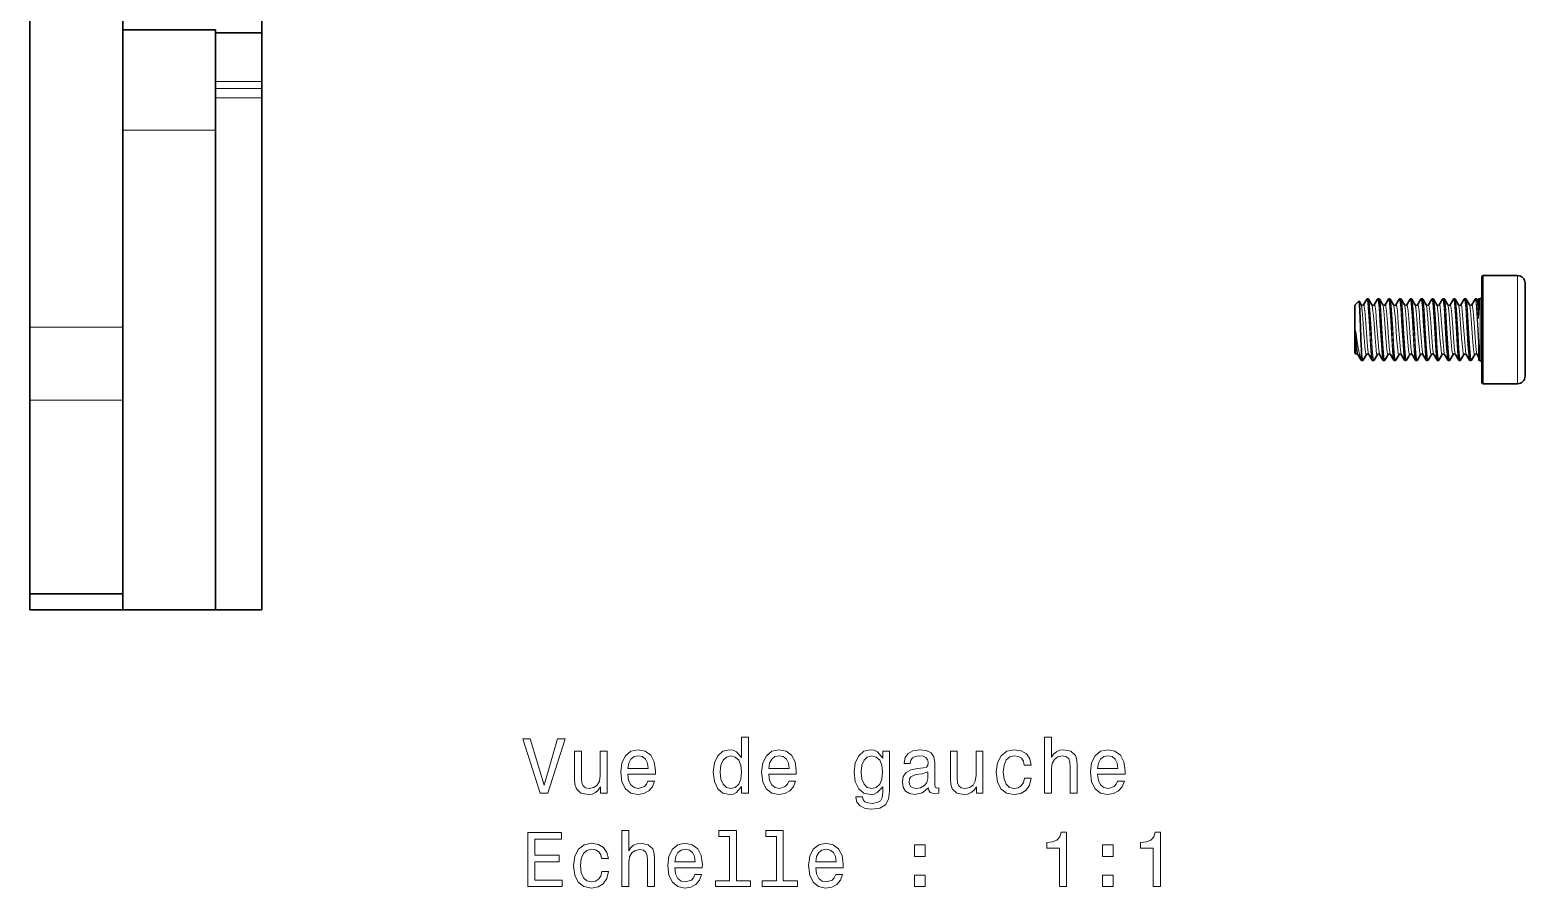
# Model space of a CAD drawing. Extents: x 428 to 938, y 254 to 632.
# Drawn here: x 695.3 to 791.9, y 358.5 to 414 of the extents above; entities that cross this region are included whole.
import ezdxf

# ---------------------------------------------------------------- set-up
doc = ezdxf.new("R2010")
doc.units = 0

msp = doc.modelspace()

# ---------------------------------------------------------------- linework, layer by layer
at = {"color": 7, "lineweight": 35, "ltscale": 0.334998}
msp.add_line((710.284, 413.8), (710.284, 427.2), dxfattribs=at)
at = {"color": 7, "lineweight": 35}
for p, q in [((695.284, 394.769), (695.284, 420.5)), ((701.284, 394.769), (701.284, 420.5)), ((707.284, 376.5), (707.284, 409.609)), ((710.284, 376.5), (710.284, 409.609)), ((707.284, 376.5), (707.284, 407.526))]:
    msp.add_line(p, q, dxfattribs=at)
at = {"color": 7, "lineweight": 35, "ltscale": 0.15}
for p, q in [((701.284, 414), (707.284, 414)), ((701.284, 377.529), (695.284, 377.529)), ((695.284, 376.5), (701.284, 376.5)), ((701.284, 376.5), (707.284, 376.5))]:
    msp.add_line(p, q, dxfattribs=at)
at = {"color": 7, "lineweight": 35, "ltscale": 0.161859}
msp.add_line((707.284, 407.526), (707.284, 414), dxfattribs=at)
at = {"color": 7, "lineweight": 35, "ltscale": 0.075}
for p, q in [((710.284, 413.8), (707.284, 413.8)), ((707.284, 376.5), (710.284, 376.5))]:
    msp.add_line(p, q, dxfattribs=at)
at = {"color": 7, "lineweight": 35, "ltscale": 0.078551}
msp.add_line((710.284, 410.658), (710.284, 413.8), dxfattribs=at)
at = {"color": 7, "lineweight": 13, "ltscale": 0.075}
for p, q in [((710.284, 410.658), (707.284, 410.658)), ((710.284, 410.219), (707.284, 410.219)), ((710.284, 409.609), (707.284, 409.609))]:
    msp.add_line(p, q, dxfattribs=at)
at = {"color": 7, "lineweight": 35, "ltscale": 0.002382}
msp.add_line((707.284, 410.219), (707.284, 410.314), dxfattribs=at)
at = {"color": 7, "lineweight": 35, "ltscale": 0.015247}
for p, q in [((707.284, 409.609), (707.284, 410.219)), ((710.284, 409.609), (710.284, 410.219))]:
    msp.add_line(p, q, dxfattribs=at)
at = {"color": 7, "lineweight": 35, "ltscale": 0.010969}
msp.add_line((710.284, 410.219), (710.284, 410.658), dxfattribs=at)
at = {"color": 7, "lineweight": 35, "ltscale": 0.318921}
msp.add_line((701.284, 394.769), (701.284, 407.526), dxfattribs=at)
at = {"color": 7, "lineweight": 13, "ltscale": 0.15}
for p, q in [((701.284, 407.526), (707.284, 407.526)), ((695.284, 394.769), (701.284, 394.769)), ((695.284, 390.052), (701.284, 390.052))]:
    msp.add_line(p, q, dxfattribs=at)
at = {"color": 7, "lineweight": 35, "ltscale": 0.010405}
msp.add_line((789.129, 397.599), (789.129, 398.015), dxfattribs=at)
at = {"color": 7, "lineweight": 35, "ltscale": 0.159595}
msp.add_line((789.129, 391.215), (789.129, 397.599), dxfattribs=at)
at = {"color": 7, "lineweight": 13, "ltscale": 0.010711}
for p, q in [((789.229, 397.687), (789.229, 398.115)), ((791.429, 397.687), (791.429, 398.115))]:
    msp.add_line(p, q, dxfattribs=at)
at = {"color": 7, "lineweight": 35, "ltscale": 0.055}
for p, q in [((789.229, 398.115), (791.429, 398.115)), ((789.229, 391.115), (791.429, 391.115))]:
    msp.add_line(p, q, dxfattribs=at)
at = {"color": 7, "lineweight": 13, "ltscale": 0.164289}
for p, q in [((789.229, 391.115), (789.229, 397.687)), ((791.429, 391.115), (791.429, 397.687))]:
    msp.add_line(p, q, dxfattribs=at)
at = {"color": 7, "lineweight": 35, "ltscale": 0.009181}
msp.add_line((791.929, 397.248), (791.929, 397.615), dxfattribs=at)
at = {"color": 7, "lineweight": 35, "ltscale": 0.140819}
msp.add_line((791.929, 391.615), (791.929, 397.248), dxfattribs=at)
at = {"color": 7, "lineweight": 35, "ltscale": 0.008427}
msp.add_line((780.953, 396.215), (781.191, 396.453), dxfattribs=at)
at = {"color": 7, "lineweight": 35, "ltscale": 0.006509}
msp.add_line((781.198, 396.45), (781.329, 396.225), dxfattribs=at)
at = {"color": 7, "lineweight": 35, "ltscale": 0.010724}
for p, q in [((781.693, 396.596), (781.478, 396.225)), ((782.393, 396.596), (782.178, 396.225)), ((783.093, 396.596), (782.878, 396.225)), ((783.793, 396.596), (783.578, 396.225)), ((784.493, 396.596), (784.278, 396.225)), ((785.193, 396.596), (784.978, 396.225)), ((785.893, 396.596), (785.678, 396.225)), ((786.593, 396.596), (786.378, 396.225)), ((787.293, 396.596), (787.078, 396.225)), ((787.993, 396.596), (787.778, 396.225)), ((788.693, 396.596), (788.478, 396.225)), ((782.043, 392.635), (781.828, 393.006)), ((782.743, 392.635), (782.528, 393.006)), ((783.443, 392.635), (783.228, 393.006)), ((784.143, 392.635), (783.928, 393.006)), ((784.843, 392.635), (784.628, 393.006)), ((785.543, 392.635), (785.328, 393.006)), ((786.243, 392.635), (786.028, 393.006)), ((786.943, 392.635), (786.728, 393.006)), ((787.643, 392.635), (787.428, 393.006)), ((788.343, 392.635), (788.128, 393.006)), ((788.464, 392.635), (788.679, 393.006))]:
    msp.add_line(p, q, dxfattribs=at)
at = {"color": 7, "lineweight": 35, "ltscale": 0.00161}
for p, q in [((781.721, 396.615), (781.786, 396.615)), ((783.121, 396.615), (783.186, 396.615)), ((783.821, 396.615), (783.886, 396.615)), ((784.521, 396.615), (784.586, 396.615)), ((785.221, 396.615), (785.286, 396.615)), ((786.621, 396.615), (786.686, 396.615)), ((787.321, 396.615), (787.386, 396.615)), ((788.021, 396.615), (788.086, 396.615)), ((788.721, 396.615), (788.786, 396.615)), ((781.371, 392.615), (781.436, 392.615)), ((782.071, 392.615), (782.136, 392.615)), ((782.771, 392.615), (782.836, 392.615)), ((783.471, 392.615), (783.536, 392.615)), ((784.871, 392.615), (784.936, 392.615)), ((785.571, 392.615), (785.636, 392.615)), ((786.271, 392.615), (786.336, 392.615)), ((786.971, 392.615), (787.036, 392.615)), ((788.371, 392.615), (788.436, 392.615))]:
    msp.add_line(p, q, dxfattribs=at)
at = {"color": 7, "lineweight": 35, "ltscale": 0.010723}
for p, q in [((781.814, 396.596), (782.029, 396.225)), ((783.214, 396.596), (783.429, 396.225)), ((783.914, 396.596), (784.129, 396.225)), ((784.614, 396.596), (784.829, 396.225)), ((785.314, 396.596), (785.529, 396.225)), ((786.714, 396.596), (786.929, 396.225)), ((787.414, 396.596), (787.629, 396.225)), ((788.114, 396.596), (788.329, 396.225)), ((781.464, 392.635), (781.679, 393.006)), ((782.164, 392.635), (782.379, 393.006)), ((782.864, 392.635), (783.079, 393.006)), ((783.564, 392.635), (783.779, 393.006)), ((784.964, 392.635), (785.179, 393.006)), ((785.664, 392.635), (785.879, 393.006)), ((786.364, 392.635), (786.579, 393.006)), ((787.064, 392.635), (787.279, 393.006))]:
    msp.add_line(p, q, dxfattribs=at)
at = {"color": 7, "lineweight": 35, "ltscale": 0.001611}
for p, q in [((782.421, 396.615), (782.486, 396.615)), ((785.921, 396.615), (785.986, 396.615)), ((784.171, 392.615), (784.236, 392.615)), ((787.671, 392.615), (787.736, 392.615))]:
    msp.add_line(p, q, dxfattribs=at)
at = {"color": 7, "lineweight": 35, "ltscale": 0.010722}
for p, q in [((782.514, 396.596), (782.729, 396.225)), ((786.014, 396.596), (786.229, 396.225)), ((784.264, 392.635), (784.479, 393.006)), ((787.764, 392.635), (787.979, 393.006))]:
    msp.add_line(p, q, dxfattribs=at)
at = {"color": 7, "lineweight": 35, "ltscale": 0.004819}
msp.add_line((788.814, 396.596), (788.911, 396.429), dxfattribs=at)
at = {"color": 7, "lineweight": 13, "ltscale": 0.017038}
msp.add_line((788.911, 395.748), (788.911, 396.429), dxfattribs=at)
at = {"color": 7, "lineweight": 35, "ltscale": 0.006059}
msp.add_line((788.929, 396.353), (788.929, 396.595), dxfattribs=at)
at = {"color": 7, "lineweight": 35, "ltscale": 0.012191}
msp.add_line((788.929, 395.865), (788.929, 396.353), dxfattribs=at)
at = {"color": 7, "lineweight": 13, "ltscale": 0.00612}
for p, q in [((788.949, 396.371), (788.949, 396.615)), ((789.029, 396.371), (789.029, 396.615))]:
    msp.add_line(p, q, dxfattribs=at)
at = {"color": 7, "lineweight": 35, "ltscale": 0.001999}
for p, q in [((788.949, 396.615), (789.029, 396.615)), ((788.949, 392.615), (789.029, 392.615))]:
    msp.add_line(p, q, dxfattribs=at)
at = {"color": 7, "lineweight": 13, "ltscale": 0.012314}
msp.add_line((788.949, 395.878), (788.949, 396.371), dxfattribs=at)
at = {"color": 7, "lineweight": 13, "ltscale": 0.09388}
msp.add_line((789.029, 392.615), (789.029, 396.371), dxfattribs=at)
at = {"color": 7, "lineweight": 35, "ltscale": 0.004721}
msp.add_line((780.929, 395.969), (780.929, 396.158), dxfattribs=at)
at = {"color": 7, "lineweight": 35, "ltscale": 0.035131}
msp.add_line((780.929, 394.564), (780.929, 395.969), dxfattribs=at)
at = {"color": 7, "lineweight": 13, "ltscale": 0.004894}
msp.add_line((780.953, 396.019), (780.953, 396.215), dxfattribs=at)
at = {"color": 7, "lineweight": 13, "ltscale": 0.03642}
msp.add_line((780.953, 394.562), (780.953, 396.019), dxfattribs=at)
at = {"color": 7, "lineweight": 13, "ltscale": 0.01014}
msp.add_line((788.911, 395.748), (788.919, 395.342), dxfattribs=at)
at = {"color": 7, "lineweight": 13, "ltscale": 0.010281}
msp.add_line((788.945, 395.753), (788.919, 395.342), dxfattribs=at)
at = {"color": 7, "lineweight": 13, "ltscale": 0.00294}
msp.add_line((788.929, 395.865), (788.928, 395.748), dxfattribs=at)
at = {"color": 7, "lineweight": 35, "ltscale": 0.117937}
for p, q in [((695.284, 390.052), (695.284, 394.769)), ((701.284, 390.052), (701.284, 394.769))]:
    msp.add_line(p, q, dxfattribs=at)
at = {"color": 7, "lineweight": 13, "ltscale": 0.000599894}
msp.add_line((780.929, 394.564), (780.953, 394.562), dxfattribs=at)
at = {"color": 7, "lineweight": 35, "ltscale": 0.033075}
msp.add_line((780.929, 394.564), (780.929, 393.241), dxfattribs=at)
at = {"color": 7, "lineweight": 13, "ltscale": 0.000602249}
msp.add_line((780.929, 394.564), (780.953, 394.561), dxfattribs=at)
at = {"color": 7, "lineweight": 13, "ltscale": 3.00273e-05}
msp.add_line((780.953, 394.562), (780.953, 394.561), dxfattribs=at)
at = {"color": 7, "lineweight": 13, "ltscale": 8.19761e-05}
msp.add_line((780.979, 394.476), (780.976, 394.475), dxfattribs=at)
at = {"color": 7, "lineweight": 13, "ltscale": 0.011041}
msp.add_line((788.919, 394.207), (788.945, 393.766), dxfattribs=at)
at = {"color": 7, "lineweight": 13, "ltscale": 0.01094}
msp.add_line((788.928, 393.769), (788.919, 394.207), dxfattribs=at)
at = {"color": 7, "lineweight": 13, "ltscale": 0.003316}
msp.add_line((788.928, 393.769), (788.929, 393.637), dxfattribs=at)
at = {"color": 7, "lineweight": 13, "ltscale": 0.023401}
msp.add_line((788.928, 393.769), (788.928, 392.833), dxfattribs=at)
at = {"color": 7, "lineweight": 35, "ltscale": 0.025035}
msp.add_line((788.929, 392.635), (788.929, 393.637), dxfattribs=at)
at = {"color": 7, "lineweight": 13, "ltscale": 0.025288}
msp.add_line((788.949, 392.615), (788.949, 393.627), dxfattribs=at)
at = {"color": 7, "lineweight": 35, "ltscale": 0.00304}
msp.add_line((780.929, 393.119), (780.929, 393.241), dxfattribs=at)
at = {"color": 7, "lineweight": 35, "ltscale": 0.000600061}
msp.add_line((781.054, 393.045), (781.03, 393.042), dxfattribs=at)
at = {"color": 7, "lineweight": 35, "ltscale": 0.010635}
msp.add_line((781.341, 392.638), (781.128, 393.006), dxfattribs=at)
at = {"color": 7, "lineweight": 35, "ltscale": 0.000161462}
msp.add_line((781.341, 392.638), (781.345, 392.632), dxfattribs=at)
at = {"color": 7, "lineweight": 35, "ltscale": 0.000131553}
msp.add_line((781.348, 392.628), (781.345, 392.633), dxfattribs=at)
at = {"color": 7, "lineweight": 35, "ltscale": 0.012357}
msp.add_line((781.354, 392.641), (781.354, 393.135), dxfattribs=at)
at = {"color": 7, "lineweight": 35, "ltscale": 0.00498}
msp.add_line((788.928, 392.833), (788.828, 393.006), dxfattribs=at)
at = {"color": 7, "lineweight": 35, "ltscale": 0.000130284}
msp.add_line((788.928, 392.833), (788.929, 392.828), dxfattribs=at)
at = {"color": 7, "lineweight": 35, "ltscale": 0.313062}
for p, q in [((695.284, 390.052), (695.284, 377.529)), ((701.284, 377.529), (701.284, 390.052))]:
    msp.add_line(p, q, dxfattribs=at)
at = {"color": 7, "lineweight": 35, "ltscale": 0.025702}
for p, q in [((695.284, 376.5), (695.284, 377.528)), ((701.284, 376.5), (701.284, 377.528))]:
    msp.add_line(p, q, dxfattribs=at)
at = {"color": 7, "lineweight": 35, "ltscale": 0.0257}
msp.add_line((701.284, 376.5), (701.284, 377.528), dxfattribs=at)
at = {"color": 7, "lineweight": 35}
for points in [[(781.226, 396.259), (781.208, 396.417), (781.202, 396.443), (781.198, 396.45)], [(781.344, 393.512), (781.274, 395.363), (781.226, 396.259)], [(781.348, 392.628), (781.351, 392.627), (781.352, 392.628), (781.353, 392.63), (781.354, 392.641)]]:
    msp.add_lwpolyline(points, dxfattribs=at)
at = {"color": 7, "lineweight": 13}
for points in [[(781.76, 396.361), (781.725, 396.571), (781.713, 396.599), (781.709, 396.603), (781.707, 396.605), (781.704, 396.605)], [(781.777, 396.371), (781.742, 396.581), (781.73, 396.609), (781.726, 396.613), (781.724, 396.615), (781.721, 396.615)], [(782.043, 392.635), (782.037, 392.649), (782.024, 392.697), (781.987, 392.974), (781.938, 393.611), (781.847, 395.182), (781.79, 396.038), (781.76, 396.361)], [(782.071, 392.615), (782.068, 392.616), (782.066, 392.617), (782.062, 392.622), (782.056, 392.634), (782.026, 392.778), (781.992, 393.101), (781.942, 393.826), (781.846, 395.489), (781.801, 396.125), (781.777, 396.371)], [(781.786, 396.615), (781.788, 396.615), (781.792, 396.612), (781.796, 396.607), (781.804, 396.587), (781.841, 396.371)], [(781.814, 396.596), (781.829, 396.551), (781.859, 396.362)], [(781.841, 396.371), (781.882, 395.91), (781.957, 394.681), (782.035, 393.382), (782.077, 392.885), (782.112, 392.659), (782.125, 392.625), (782.131, 392.617), (782.134, 392.616), (782.136, 392.615)], [(781.859, 396.362), (781.9, 395.905), (781.974, 394.682), (782.052, 393.388), (782.094, 392.895), (782.13, 392.669), (782.142, 392.636), (782.148, 392.628), (782.151, 392.626), (782.153, 392.625)], [(782.46, 396.361), (782.425, 396.571), (782.413, 396.599), (782.409, 396.603), (782.407, 396.605), (782.404, 396.605)], [(782.477, 396.371), (782.442, 396.581), (782.43, 396.609), (782.426, 396.613), (782.424, 396.615), (782.421, 396.615)], [(782.743, 392.635), (782.737, 392.649), (782.724, 392.697), (782.687, 392.974), (782.638, 393.611), (782.547, 395.182), (782.49, 396.038), (782.46, 396.361)], [(782.771, 392.615), (782.768, 392.616), (782.766, 392.617), (782.762, 392.622), (782.756, 392.634), (782.726, 392.778), (782.692, 393.101), (782.642, 393.826), (782.546, 395.489), (782.501, 396.125), (782.477, 396.371)], [(782.486, 396.615), (782.488, 396.615), (782.492, 396.612), (782.496, 396.607), (782.504, 396.587), (782.541, 396.371)], [(782.514, 396.596), (782.529, 396.551), (782.559, 396.362)], [(782.541, 396.371), (782.582, 395.91), (782.657, 394.681), (782.735, 393.382), (782.777, 392.885), (782.812, 392.659), (782.825, 392.625), (782.831, 392.617), (782.834, 392.616), (782.836, 392.615)], [(782.559, 396.362), (782.6, 395.905), (782.674, 394.682), (782.752, 393.388), (782.794, 392.895), (782.83, 392.669), (782.842, 392.636), (782.848, 392.628), (782.851, 392.626), (782.853, 392.625)], [(783.16, 396.361), (783.125, 396.571), (783.113, 396.599), (783.109, 396.603), (783.107, 396.605), (783.104, 396.605)], [(783.177, 396.371), (783.142, 396.581), (783.13, 396.609), (783.126, 396.613), (783.124, 396.615), (783.121, 396.615)], [(783.443, 392.635), (783.437, 392.649), (783.424, 392.697), (783.387, 392.974), (783.338, 393.611), (783.247, 395.182), (783.19, 396.038), (783.16, 396.361)], [(783.471, 392.615), (783.468, 392.616), (783.466, 392.617), (783.462, 392.622), (783.456, 392.634), (783.426, 392.778), (783.392, 393.101), (783.342, 393.826), (783.246, 395.489), (783.201, 396.125), (783.177, 396.371)], [(783.186, 396.615), (783.188, 396.615), (783.192, 396.612), (783.196, 396.607), (783.204, 396.587), (783.241, 396.371)], [(783.214, 396.596), (783.229, 396.551), (783.259, 396.362)], [(783.241, 396.371), (783.282, 395.91), (783.357, 394.681), (783.435, 393.382), (783.477, 392.885), (783.512, 392.659), (783.525, 392.625), (783.531, 392.617), (783.534, 392.616), (783.536, 392.615)], [(783.259, 396.362), (783.3, 395.905), (783.374, 394.682), (783.452, 393.388), (783.495, 392.895), (783.53, 392.669), (783.542, 392.636), (783.548, 392.628), (783.551, 392.626), (783.553, 392.625)], [(783.86, 396.361), (783.825, 396.571), (783.813, 396.599), (783.809, 396.603), (783.807, 396.605), (783.804, 396.605)], [(783.877, 396.371), (783.842, 396.581), (783.83, 396.609), (783.826, 396.613), (783.824, 396.615), (783.821, 396.615)], [(784.143, 392.635), (784.137, 392.649), (784.124, 392.697), (784.087, 392.974), (784.038, 393.611), (783.947, 395.182), (783.89, 396.038), (783.86, 396.361)], [(784.171, 392.615), (784.168, 392.616), (784.166, 392.617), (784.162, 392.622), (784.156, 392.634), (784.126, 392.778), (784.092, 393.101), (784.042, 393.826), (783.946, 395.489), (783.901, 396.125), (783.877, 396.371)], [(783.886, 396.615), (783.888, 396.615), (783.892, 396.612), (783.896, 396.607), (783.904, 396.587), (783.941, 396.371)], [(783.914, 396.596), (783.929, 396.551), (783.959, 396.362)], [(783.941, 396.371), (783.982, 395.91), (784.057, 394.681), (784.135, 393.382), (784.177, 392.885), (784.212, 392.659), (784.225, 392.625), (784.231, 392.617), (784.234, 392.616), (784.236, 392.615)], [(783.959, 396.362), (784, 395.905), (784.074, 394.682), (784.152, 393.388), (784.194, 392.895), (784.23, 392.669), (784.242, 392.636), (784.248, 392.628), (784.251, 392.626), (784.253, 392.625)], [(784.56, 396.361), (784.525, 396.571), (784.513, 396.599), (784.509, 396.603), (784.507, 396.605), (784.504, 396.605)], [(784.577, 396.371), (784.542, 396.581), (784.53, 396.609), (784.526, 396.613), (784.524, 396.615), (784.521, 396.615)], [(784.843, 392.635), (784.837, 392.649), (784.824, 392.697), (784.787, 392.974), (784.738, 393.611), (784.647, 395.182), (784.59, 396.038), (784.56, 396.361)], [(784.871, 392.615), (784.868, 392.616), (784.866, 392.617), (784.862, 392.622), (784.856, 392.634), (784.826, 392.778), (784.792, 393.101), (784.742, 393.826), (784.646, 395.489), (784.601, 396.125), (784.577, 396.371)], [(784.586, 396.615), (784.588, 396.615), (784.592, 396.612), (784.596, 396.607), (784.604, 396.587), (784.641, 396.371)], [(784.614, 396.596), (784.629, 396.551), (784.659, 396.362)], [(784.641, 396.371), (784.682, 395.91), (784.757, 394.681), (784.835, 393.382), (784.877, 392.885), (784.912, 392.659), (784.925, 392.625), (784.931, 392.617), (784.934, 392.616), (784.936, 392.615)], [(784.659, 396.362), (784.7, 395.905), (784.774, 394.682), (784.852, 393.388), (784.894, 392.895), (784.93, 392.669), (784.942, 392.636), (784.948, 392.628), (784.951, 392.626), (784.953, 392.625)], [(785.26, 396.361), (785.225, 396.571), (785.213, 396.599), (785.209, 396.603), (785.207, 396.605), (785.204, 396.605)], [(785.277, 396.371), (785.242, 396.581), (785.23, 396.609), (785.226, 396.613), (785.224, 396.615), (785.221, 396.615)], [(785.543, 392.635), (785.537, 392.649), (785.524, 392.697), (785.487, 392.974), (785.438, 393.611), (785.347, 395.182), (785.29, 396.038), (785.26, 396.361)], [(785.571, 392.615), (785.568, 392.616), (785.566, 392.617), (785.562, 392.622), (785.556, 392.634), (785.526, 392.778), (785.492, 393.101), (785.442, 393.826), (785.346, 395.489), (785.301, 396.125), (785.277, 396.371)], [(785.286, 396.615), (785.288, 396.615), (785.292, 396.612), (785.296, 396.607), (785.304, 396.587), (785.341, 396.371)], [(785.314, 396.596), (785.329, 396.551), (785.359, 396.362)], [(785.341, 396.371), (785.382, 395.91), (785.457, 394.681), (785.535, 393.382), (785.577, 392.885), (785.612, 392.659), (785.625, 392.625), (785.631, 392.617), (785.634, 392.616), (785.636, 392.615)], [(785.359, 396.362), (785.4, 395.905), (785.474, 394.682), (785.552, 393.388), (785.594, 392.895), (785.63, 392.669), (785.642, 392.636), (785.648, 392.628), (785.651, 392.626), (785.653, 392.625)], [(785.96, 396.361), (785.925, 396.571), (785.913, 396.599), (785.909, 396.603), (785.907, 396.605), (785.904, 396.605)], [(785.977, 396.371), (785.942, 396.581), (785.93, 396.609), (785.926, 396.613), (785.924, 396.615), (785.921, 396.615)], [(786.243, 392.635), (786.237, 392.649), (786.224, 392.697), (786.187, 392.974), (786.138, 393.611), (786.047, 395.182), (785.99, 396.038), (785.96, 396.361)], [(786.271, 392.615), (786.268, 392.616), (786.266, 392.617), (786.262, 392.622), (786.256, 392.634), (786.226, 392.778), (786.192, 393.101), (786.142, 393.826), (786.046, 395.489), (786.001, 396.125), (785.977, 396.371)], [(785.986, 396.615), (785.988, 396.615), (785.992, 396.612), (785.996, 396.607), (786.004, 396.587), (786.041, 396.371)], [(786.014, 396.596), (786.029, 396.551), (786.059, 396.362)], [(786.041, 396.371), (786.082, 395.91), (786.157, 394.681), (786.235, 393.382), (786.277, 392.885), (786.312, 392.659), (786.325, 392.625), (786.331, 392.617), (786.334, 392.616), (786.336, 392.615)], [(786.059, 396.362), (786.1, 395.905), (786.174, 394.682), (786.252, 393.388), (786.294, 392.895), (786.33, 392.669), (786.342, 392.636), (786.348, 392.628), (786.351, 392.626), (786.353, 392.625)], [(786.66, 396.361), (786.625, 396.571), (786.613, 396.599), (786.609, 396.603), (786.607, 396.605), (786.604, 396.605)], [(786.677, 396.371), (786.642, 396.581), (786.63, 396.609), (786.626, 396.613), (786.624, 396.615), (786.621, 396.615)], [(786.943, 392.635), (786.937, 392.649), (786.924, 392.697), (786.887, 392.974), (786.838, 393.611), (786.747, 395.182), (786.69, 396.038), (786.66, 396.361)], [(786.971, 392.615), (786.968, 392.616), (786.966, 392.617), (786.962, 392.622), (786.956, 392.634), (786.926, 392.778), (786.892, 393.101), (786.842, 393.826), (786.746, 395.489), (786.701, 396.125), (786.677, 396.371)], [(786.686, 396.615), (786.688, 396.615), (786.692, 396.612), (786.696, 396.607), (786.704, 396.587), (786.741, 396.371)], [(786.714, 396.596), (786.729, 396.551), (786.759, 396.362)], [(786.741, 396.371), (786.782, 395.91), (786.857, 394.681), (786.935, 393.382), (786.977, 392.885), (787.012, 392.659), (787.025, 392.625), (787.031, 392.617), (787.034, 392.616), (787.036, 392.615)], [(786.759, 396.362), (786.8, 395.905), (786.874, 394.682), (786.952, 393.388), (786.995, 392.895), (787.03, 392.669), (787.042, 392.636), (787.048, 392.628), (787.051, 392.626), (787.053, 392.625)], [(787.36, 396.361), (787.325, 396.571), (787.313, 396.599), (787.309, 396.603), (787.307, 396.605), (787.304, 396.605)], [(787.377, 396.371), (787.342, 396.581), (787.33, 396.609), (787.326, 396.613), (787.324, 396.615), (787.321, 396.615)], [(787.643, 392.635), (787.637, 392.649), (787.624, 392.697), (787.587, 392.974), (787.538, 393.611), (787.447, 395.182), (787.39, 396.038), (787.36, 396.361)], [(787.671, 392.615), (787.668, 392.616), (787.666, 392.617), (787.662, 392.622), (787.656, 392.634), (787.626, 392.778), (787.592, 393.101), (787.542, 393.826), (787.446, 395.489), (787.401, 396.125), (787.377, 396.371)], [(787.386, 396.615), (787.388, 396.615), (787.392, 396.612), (787.396, 396.607), (787.404, 396.587), (787.441, 396.371)], [(787.414, 396.596), (787.429, 396.551), (787.459, 396.362)], [(787.441, 396.371), (787.482, 395.91), (787.557, 394.681), (787.635, 393.382), (787.677, 392.885), (787.712, 392.659), (787.725, 392.625), (787.731, 392.617), (787.734, 392.616), (787.736, 392.615)], [(787.459, 396.362), (787.5, 395.905), (787.574, 394.682), (787.652, 393.388), (787.694, 392.895), (787.73, 392.669), (787.742, 392.636), (787.748, 392.628), (787.751, 392.626), (787.753, 392.625)], [(788.06, 396.361), (788.025, 396.571), (788.013, 396.599), (788.009, 396.603), (788.007, 396.605), (788.004, 396.605)], [(788.077, 396.371), (788.042, 396.581), (788.03, 396.609), (788.026, 396.613), (788.024, 396.615), (788.021, 396.615)], [(788.343, 392.635), (788.337, 392.649), (788.324, 392.697), (788.287, 392.974), (788.238, 393.611), (788.147, 395.182), (788.09, 396.038), (788.06, 396.361)], [(788.371, 392.615), (788.368, 392.616), (788.366, 392.617), (788.362, 392.622), (788.356, 392.634), (788.326, 392.778), (788.292, 393.101), (788.242, 393.826), (788.146, 395.489), (788.101, 396.125), (788.077, 396.371)], [(788.086, 396.615), (788.088, 396.615), (788.092, 396.612), (788.096, 396.607), (788.104, 396.587), (788.141, 396.371)], [(788.114, 396.596), (788.129, 396.551), (788.159, 396.362)], [(788.141, 396.371), (788.182, 395.91), (788.257, 394.681), (788.335, 393.382), (788.377, 392.885), (788.412, 392.659), (788.425, 392.625), (788.431, 392.617), (788.434, 392.616), (788.436, 392.615)], [(788.159, 396.362), (788.2, 395.905), (788.274, 394.682), (788.352, 393.388), (788.394, 392.895), (788.43, 392.669), (788.442, 392.636), (788.448, 392.628), (788.451, 392.626), (788.453, 392.625)], [(788.76, 396.361), (788.725, 396.571), (788.713, 396.599), (788.709, 396.603), (788.707, 396.605), (788.704, 396.605)], [(788.777, 396.371), (788.742, 396.581), (788.73, 396.609), (788.726, 396.613), (788.724, 396.615), (788.721, 396.615)], [(788.928, 393.769), (788.839, 395.31), (788.793, 396.005), (788.76, 396.361)], [(788.919, 394.207), (788.836, 395.654), (788.777, 396.371)], [(788.786, 396.615), (788.788, 396.615), (788.792, 396.612), (788.796, 396.607), (788.804, 396.587), (788.841, 396.371)], [(788.814, 396.596), (788.829, 396.551), (788.859, 396.362)], [(781.329, 396.225), (781.337, 396.208), (781.352, 396.151), (781.395, 395.842), (781.442, 395.305), (781.528, 394.084), (781.596, 393.307), (781.634, 393.061), (781.648, 393.015), (781.655, 393.002), (781.66, 392.997), (781.662, 392.995), (781.666, 392.994)], [(781.491, 396.236), (781.496, 396.235), (781.5, 396.232), (781.507, 396.221), (781.517, 396.193), (781.537, 396.101), (781.572, 395.824), (781.635, 395.058), (781.724, 393.813), (781.773, 393.29), (781.809, 393.062), (781.828, 393.006)], [(782.029, 396.225), (782.037, 396.208), (782.052, 396.151), (782.095, 395.842), (782.142, 395.305), (782.228, 394.084), (782.296, 393.307), (782.334, 393.061), (782.348, 393.015), (782.355, 393.002), (782.36, 392.997), (782.362, 392.995), (782.366, 392.994)], [(782.191, 396.236), (782.196, 396.235), (782.2, 396.232), (782.207, 396.221), (782.217, 396.193), (782.237, 396.101), (782.272, 395.824), (782.335, 395.058), (782.424, 393.813), (782.473, 393.29), (782.509, 393.062), (782.528, 393.006)], [(782.729, 396.225), (782.737, 396.208), (782.752, 396.151), (782.795, 395.842), (782.842, 395.305), (782.928, 394.084), (782.996, 393.307), (783.034, 393.061), (783.048, 393.015), (783.055, 393.002), (783.06, 392.997), (783.062, 392.995), (783.066, 392.994)], [(782.891, 396.236), (782.896, 396.235), (782.9, 396.232), (782.907, 396.221), (782.917, 396.193), (782.937, 396.101), (782.972, 395.824), (783.035, 395.058), (783.124, 393.813), (783.173, 393.29), (783.209, 393.062), (783.228, 393.006)], [(783.429, 396.225), (783.437, 396.208), (783.452, 396.151), (783.495, 395.842), (783.542, 395.305), (783.628, 394.084), (783.696, 393.307), (783.734, 393.061), (783.748, 393.015), (783.755, 393.002), (783.76, 392.997), (783.762, 392.995), (783.766, 392.994)], [(783.591, 396.236), (783.596, 396.235), (783.6, 396.232), (783.607, 396.221), (783.617, 396.193), (783.637, 396.101), (783.672, 395.824), (783.735, 395.058), (783.824, 393.813), (783.873, 393.29), (783.909, 393.062), (783.928, 393.006)], [(784.129, 396.225), (784.137, 396.208), (784.152, 396.151), (784.195, 395.842), (784.242, 395.305), (784.328, 394.084), (784.396, 393.307), (784.434, 393.061), (784.448, 393.015), (784.455, 393.002), (784.46, 392.997), (784.462, 392.995), (784.466, 392.994)], [(784.291, 396.236), (784.296, 396.235), (784.3, 396.232), (784.307, 396.221), (784.317, 396.193), (784.337, 396.101), (784.372, 395.824), (784.435, 395.058), (784.524, 393.813), (784.573, 393.29), (784.609, 393.062), (784.628, 393.006)], [(784.829, 396.225), (784.837, 396.208), (784.852, 396.151), (784.895, 395.842), (784.942, 395.305), (785.028, 394.084), (785.096, 393.307), (785.134, 393.061), (785.148, 393.015), (785.155, 393.002), (785.16, 392.997), (785.162, 392.995), (785.166, 392.994)], [(784.991, 396.236), (784.996, 396.235), (785, 396.232), (785.007, 396.221), (785.017, 396.193), (785.037, 396.101), (785.072, 395.824), (785.135, 395.058), (785.224, 393.813), (785.273, 393.29), (785.309, 393.062), (785.328, 393.006)], [(785.529, 396.225), (785.537, 396.208), (785.552, 396.151), (785.595, 395.842), (785.642, 395.305), (785.728, 394.084), (785.796, 393.307), (785.834, 393.061), (785.848, 393.015), (785.855, 393.002), (785.86, 392.997), (785.862, 392.995), (785.866, 392.994)], [(785.691, 396.236), (785.696, 396.235), (785.7, 396.232), (785.707, 396.221), (785.717, 396.193), (785.737, 396.101), (785.772, 395.824), (785.835, 395.058), (785.924, 393.813), (785.973, 393.29), (786.009, 393.062), (786.028, 393.006)], [(786.229, 396.225), (786.237, 396.208), (786.252, 396.151), (786.295, 395.842), (786.342, 395.305), (786.428, 394.084), (786.496, 393.307), (786.534, 393.061), (786.548, 393.015), (786.555, 393.002), (786.56, 392.997), (786.562, 392.995), (786.566, 392.994)], [(786.391, 396.236), (786.396, 396.235), (786.4, 396.232), (786.407, 396.221), (786.417, 396.193), (786.437, 396.101), (786.472, 395.824), (786.535, 395.058), (786.624, 393.813), (786.673, 393.29), (786.709, 393.062), (786.728, 393.006)], [(786.929, 396.225), (786.937, 396.208), (786.952, 396.151), (786.995, 395.842), (787.042, 395.305), (787.128, 394.084), (787.196, 393.307), (787.234, 393.061), (787.248, 393.015), (787.255, 393.002), (787.26, 392.997), (787.262, 392.995), (787.266, 392.994)], [(787.091, 396.236), (787.096, 396.235), (787.1, 396.232), (787.107, 396.221), (787.117, 396.193), (787.137, 396.101), (787.172, 395.824), (787.235, 395.057), (787.324, 393.813), (787.373, 393.29), (787.409, 393.062), (787.428, 393.006)], [(787.629, 396.225), (787.637, 396.208), (787.652, 396.151), (787.695, 395.842), (787.742, 395.305), (787.828, 394.084), (787.896, 393.307), (787.934, 393.061), (787.948, 393.015), (787.955, 393.002), (787.96, 392.997), (787.962, 392.995), (787.966, 392.994)], [(787.791, 396.236), (787.796, 396.235), (787.8, 396.232), (787.807, 396.221), (787.817, 396.193), (787.837, 396.101), (787.872, 395.824), (787.935, 395.058), (788.024, 393.813), (788.073, 393.29), (788.109, 393.062), (788.128, 393.006)], [(788.329, 396.225), (788.337, 396.208), (788.352, 396.151), (788.395, 395.842), (788.442, 395.305), (788.528, 394.084), (788.596, 393.307), (788.634, 393.061), (788.648, 393.015), (788.655, 393.002), (788.66, 392.997), (788.662, 392.995), (788.666, 392.994)], [(788.491, 396.236), (788.496, 396.235), (788.5, 396.232), (788.507, 396.221), (788.517, 396.193), (788.537, 396.101), (788.572, 395.824), (788.635, 395.058), (788.724, 393.813), (788.773, 393.29), (788.809, 393.062), (788.828, 393.006)], [(780.953, 394.561), (780.986, 393.596), (781.009, 393.167)], [(780.976, 394.475), (780.962, 394.548), (780.953, 394.561)], [(781.341, 392.638), (781.279, 392.799), (781.238, 392.953), (781.16, 393.336), (781.098, 393.703), (780.976, 394.475)], [(780.976, 394.475), (781.054, 393.461), (781.099, 393.106), (781.118, 393.028), (781.128, 393.006)], [(781.348, 392.628), (781.284, 392.787), (781.243, 392.941), (781.165, 393.325), (781.102, 393.695), (780.979, 394.476)], [(781.453, 392.625), (781.451, 392.626), (781.447, 392.628), (781.443, 392.634), (781.435, 392.652), (781.399, 392.854), (781.344, 393.512)], [(781.029, 393.042), (781.028, 393.043), (781.025, 393.047), (781.02, 393.069), (781.009, 393.167)], [(781.436, 392.615), (781.434, 392.616), (781.43, 392.618), (781.426, 392.623), (781.418, 392.639), (781.385, 392.823), (781.354, 393.135)]]:
    msp.add_lwpolyline(points, dxfattribs=at)
for points in [[(741.284, 365.062), (741.284, 364.643), (741.727, 364.643), (741.727, 368.264), (741.289, 368.264), (741.289, 366.938), (740.951, 367.321), (740.744, 367.412), (740.507, 367.447), (740.078, 367.347), (739.746, 367.064), (739.529, 366.61), (739.453, 366), (739.529, 365.39), (739.746, 364.931), (740.078, 364.643), (740.507, 364.548), (740.744, 364.583), (740.956, 364.674)], [(760.872, 364.643), (761.315, 364.643), (761.315, 366.207), (761.361, 366.565), (761.507, 366.827), (761.734, 366.988), (762.037, 367.049), (762.279, 366.999), (762.43, 366.862), (762.506, 366.635), (762.531, 366.333), (762.531, 364.643), (762.975, 364.643), (762.975, 366.424), (762.954, 366.782), (762.864, 367.079), (762.566, 367.352), (762.102, 367.447), (761.85, 367.412), (761.633, 367.316), (761.452, 367.165), (761.315, 366.958), (761.315, 368.264), (760.872, 368.264)], [(729.397, 368.148), (728.519, 365.168), (727.617, 368.148), (727.137, 368.148), (728.267, 364.643), (728.771, 364.643), (729.876, 368.148)], [(732.599, 367.352), (732.155, 367.352), (732.155, 365.788), (732.105, 365.425), (731.959, 365.163), (731.732, 365.001), (731.434, 364.951), (731.197, 364.991), (731.046, 365.112), (730.96, 365.319), (730.94, 365.612), (730.94, 367.352), (730.496, 367.352), (730.496, 365.571), (730.511, 365.213), (730.607, 364.916), (730.9, 364.643), (731.369, 364.548), (731.621, 364.583), (731.838, 364.674), (732.024, 364.83), (732.176, 365.057), (732.176, 364.643), (732.599, 364.643)], [(733.936, 365.869), (735.711, 365.869), (735.716, 366.076), (735.635, 366.656), (735.413, 367.089), (735.06, 367.352), (734.591, 367.447), (734.132, 367.347), (733.779, 367.064), (733.552, 366.605), (733.472, 366), (733.547, 365.38), (733.774, 364.926), (734.122, 364.643), (734.576, 364.548), (734.97, 364.613), (735.292, 364.785), (735.529, 365.057), (735.666, 365.42), (735.227, 365.42), (735.136, 365.218), (735.005, 365.067), (734.632, 364.946), (734.344, 365.001), (734.127, 365.178), (733.986, 365.465), (733.936, 365.854)], [(743.044, 365.869), (744.819, 365.869), (744.824, 366.076), (744.743, 366.656), (744.521, 367.089), (744.168, 367.352), (743.699, 367.447), (743.24, 367.347), (742.887, 367.064), (742.661, 366.605), (742.58, 366), (742.655, 365.38), (742.882, 364.926), (743.23, 364.643), (743.684, 364.548), (744.078, 364.613), (744.4, 364.785), (744.637, 365.057), (744.774, 365.42), (744.335, 365.42), (744.244, 365.218), (744.113, 365.067), (743.74, 364.946), (743.452, 365.001), (743.235, 365.178), (743.094, 365.465), (743.044, 365.854)], [(750.836, 364.764), (750.836, 367.352), (750.412, 367.352), (750.412, 366.913), (750.064, 367.311), (749.852, 367.412), (749.615, 367.447), (749.186, 367.347), (748.854, 367.064), (748.637, 366.61), (748.561, 366), (748.637, 365.385), (748.854, 364.931), (749.186, 364.643), (749.615, 364.548), (749.857, 364.583), (750.059, 364.674), (750.412, 365.057), (750.412, 364.674), (750.372, 364.371), (750.261, 364.154), (750.049, 364.028), (749.731, 363.983), (749.454, 364.013), (749.257, 364.089), (749.141, 364.22), (749.106, 364.396), (748.677, 364.396), (748.677, 364.376), (748.743, 364.053), (748.944, 363.811), (749.267, 363.655), (749.706, 363.599), (750.23, 363.675), (750.578, 363.887), (750.775, 364.255)], [(753.372, 364.996), (753.372, 364.981), (753.398, 364.81), (753.473, 364.689), (753.791, 364.593), (754.038, 364.633), (754.038, 364.976), (753.932, 364.961), (753.791, 365.027), (753.766, 365.228), (753.766, 366.63), (753.705, 366.988), (753.529, 367.241), (753.221, 367.392), (752.787, 367.447), (752.364, 367.387), (752.051, 367.215), (751.854, 366.948), (751.789, 366.595), (751.789, 366.565), (752.187, 366.565), (752.222, 366.777), (752.333, 366.928), (752.515, 367.019), (752.772, 367.054), (753.019, 367.029), (753.196, 366.953), (753.302, 366.822), (753.337, 366.641), (753.317, 366.429), (753.236, 366.323), (753.034, 366.272), (752.656, 366.232), (752.222, 366.141), (751.915, 365.98), (751.733, 365.728), (751.678, 365.354), (751.728, 365.022), (751.885, 364.775), (752.137, 364.618), (752.485, 364.563), (752.954, 364.669)], [(756.887, 367.352), (756.444, 367.352), (756.444, 365.788), (756.393, 365.425), (756.247, 365.163), (756.02, 365.001), (755.722, 364.951), (755.485, 364.991), (755.334, 365.112), (755.248, 365.319), (755.228, 365.612), (755.228, 367.352), (754.784, 367.352), (754.784, 365.571), (754.8, 365.213), (754.895, 364.916), (755.188, 364.643), (755.657, 364.548), (755.909, 364.583), (756.126, 364.674), (756.312, 364.83), (756.464, 365.057), (756.464, 364.643), (756.887, 364.643)], [(759.56, 366.454), (759.999, 366.454), (759.908, 366.857), (759.691, 367.175), (759.354, 367.372), (758.915, 367.447), (758.431, 367.347), (758.062, 367.064), (757.831, 366.605), (757.75, 365.99), (757.826, 365.38), (758.052, 364.926), (758.411, 364.643), (758.9, 364.548), (759.333, 364.623), (759.671, 364.835), (759.903, 365.168), (760.004, 365.612), (759.581, 365.612), (759.505, 365.329), (759.364, 365.117), (759.162, 364.986), (758.915, 364.946), (758.607, 365.012), (758.385, 365.213), (758.249, 365.541), (758.204, 366.005), (758.249, 366.459), (758.39, 366.787), (758.617, 366.988), (758.915, 367.059), (759.177, 367.014), (759.374, 366.898), (759.505, 366.706)], [(764.296, 365.869), (766.071, 365.869), (766.076, 366.076), (765.995, 366.656), (765.774, 367.089), (765.421, 367.352), (764.952, 367.447), (764.493, 367.347), (764.14, 367.064), (763.913, 366.605), (763.832, 366), (763.908, 365.38), (764.135, 364.926), (764.483, 364.643), (764.936, 364.548), (765.33, 364.613), (765.653, 364.785), (765.89, 365.057), (766.026, 365.42), (765.587, 365.42), (765.496, 365.218), (765.365, 365.067), (764.992, 364.946), (764.704, 365.001), (764.488, 365.178), (764.346, 365.465), (764.296, 365.854)], [(733.936, 366.242), (733.991, 366.59), (734.127, 366.847), (734.334, 367.004), (734.606, 367.059), (734.874, 367.004), (735.081, 366.847), (735.207, 366.59), (735.252, 366.242)], [(740.583, 367.049), (740.875, 366.978), (741.097, 366.782), (741.228, 366.454), (741.279, 366), (741.228, 365.541), (741.097, 365.213), (740.875, 365.012), (740.583, 364.946), (740.305, 365.012), (740.094, 365.213), (739.952, 365.546), (739.907, 366), (739.952, 366.449), (740.094, 366.777), (740.305, 366.978)], [(743.044, 366.242), (743.099, 366.59), (743.235, 366.847), (743.442, 367.004), (743.715, 367.059), (743.982, 367.004), (744.189, 366.847), (744.315, 366.59), (744.36, 366.242)], [(749.02, 366), (749.065, 366.449), (749.202, 366.782), (749.413, 366.978), (749.696, 367.049), (749.993, 366.978), (750.215, 366.782), (750.351, 366.449), (750.402, 366), (750.351, 365.541), (750.215, 365.213), (749.993, 365.012), (749.696, 364.946), (749.413, 365.012), (749.202, 365.213), (749.065, 365.546)], [(764.296, 366.242), (764.351, 366.59), (764.488, 366.847), (764.694, 367.004), (764.967, 367.059), (765.234, 367.004), (765.441, 366.847), (765.567, 366.59), (765.612, 366.242)], [(753.322, 365.591), (753.261, 365.329), (753.1, 365.128), (752.858, 364.996), (752.56, 364.951), (752.369, 364.976), (752.233, 365.057), (752.147, 365.198), (752.122, 365.395), (752.142, 365.571), (752.222, 365.697), (752.545, 365.839), (752.954, 365.899), (753.322, 366.02)], [(727.46, 358.597), (729.679, 358.597), (729.679, 359.02), (727.924, 359.02), (727.924, 360.205), (729.488, 360.205), (729.488, 360.624), (727.924, 360.624), (727.924, 361.673), (729.639, 361.673), (729.639, 362.097), (727.46, 362.097)], [(733.547, 358.597), (733.991, 358.597), (733.991, 360.16), (734.037, 360.518), (734.183, 360.78), (734.41, 360.942), (734.712, 361.002), (734.954, 360.952), (735.106, 360.816), (735.181, 360.589), (735.207, 360.286), (735.207, 358.597), (735.65, 358.597), (735.65, 360.377), (735.63, 360.735), (735.539, 361.032), (735.242, 361.305), (734.778, 361.401), (734.526, 361.365), (734.309, 361.269), (734.127, 361.118), (733.991, 360.911), (733.991, 362.218), (733.547, 362.218)], [(740.502, 361.844), (740.502, 358.97), (739.589, 358.97), (739.589, 358.597), (741.854, 358.597), (741.854, 358.97), (740.946, 358.97), (740.946, 362.218), (739.806, 362.218), (739.806, 361.844)], [(743.538, 361.844), (743.538, 358.97), (742.625, 358.97), (742.625, 358.597), (744.89, 358.597), (744.89, 358.97), (743.982, 358.97), (743.982, 362.218), (742.842, 362.218), (742.842, 361.844)], [(761.825, 358.597), (762.284, 358.597), (762.284, 362.122), (761.941, 362.122), (761.85, 361.814), (761.668, 361.607), (761.391, 361.486), (761.008, 361.446), (761.008, 361.088), (761.825, 361.088)], [(767.897, 358.597), (768.356, 358.597), (768.356, 362.122), (768.013, 362.122), (767.922, 361.814), (767.74, 361.607), (767.463, 361.486), (767.08, 361.446), (767.08, 361.088), (767.897, 361.088)], [(732.236, 360.407), (732.675, 360.407), (732.584, 360.811), (732.367, 361.128), (732.029, 361.325), (731.591, 361.401), (731.106, 361.3), (730.738, 361.017), (730.506, 360.558), (730.426, 359.943), (730.501, 359.333), (730.728, 358.879), (731.086, 358.597), (731.576, 358.501), (732.009, 358.576), (732.347, 358.788), (732.579, 359.121), (732.68, 359.565), (732.256, 359.565), (732.181, 359.282), (732.039, 359.071), (731.838, 358.939), (731.591, 358.899), (731.283, 358.965), (731.061, 359.166), (730.925, 359.494), (730.88, 359.958), (730.925, 360.412), (731.066, 360.74), (731.293, 360.942), (731.591, 361.012), (731.853, 360.967), (732.05, 360.851), (732.181, 360.659)], [(736.972, 359.822), (738.747, 359.822), (738.752, 360.029), (738.671, 360.609), (738.449, 361.042), (738.096, 361.305), (737.627, 361.401), (737.168, 361.3), (736.815, 361.017), (736.588, 360.558), (736.508, 359.953), (736.583, 359.333), (736.81, 358.879), (737.158, 358.597), (737.612, 358.501), (738.006, 358.566), (738.328, 358.738), (738.565, 359.01), (738.702, 359.373), (738.263, 359.373), (738.172, 359.171), (738.041, 359.02), (737.668, 358.899), (737.38, 358.955), (737.163, 359.131), (737.022, 359.419), (736.972, 359.807)], [(736.972, 360.195), (737.027, 360.543), (737.163, 360.8), (737.37, 360.957), (737.643, 361.012), (737.91, 360.957), (738.117, 360.8), (738.243, 360.543), (738.288, 360.195)], [(746.08, 359.822), (747.855, 359.822), (747.86, 360.029), (747.779, 360.609), (747.557, 361.042), (747.204, 361.305), (746.735, 361.401), (746.276, 361.3), (745.923, 361.017), (745.697, 360.558), (745.616, 359.953), (745.691, 359.333), (745.918, 358.879), (746.266, 358.597), (746.72, 358.501), (747.114, 358.566), (747.436, 358.738), (747.673, 359.01), (747.81, 359.373), (747.371, 359.373), (747.28, 359.171), (747.149, 359.02), (746.776, 358.899), (746.488, 358.955), (746.271, 359.131), (746.13, 359.419), (746.08, 359.807)], [(746.08, 360.195), (746.135, 360.543), (746.271, 360.8), (746.478, 360.957), (746.751, 361.012), (747.018, 360.957), (747.225, 360.8), (747.351, 360.543), (747.396, 360.195)], [(752.459, 360.553), (753.155, 360.553), (753.155, 361.305), (752.459, 361.305)], [(764.604, 360.553), (765.3, 360.553), (765.3, 361.305), (764.604, 361.305)], [(752.459, 358.597), (753.155, 358.597), (753.155, 359.348), (752.459, 359.348)], [(764.604, 358.597), (765.3, 358.597), (765.3, 359.348), (764.604, 359.348)]]:
    msp.add_lwpolyline(points, close=True, dxfattribs=at)
at = {"color": 7, "lineweight": 35}
for centre, radius, start, end in [((789.229, 398.015), 0.1, 90.03362, 179.96639), ((791.429, 397.615), 0.5, 0, 90), ((781.194, 396.45), 0.00439, 6.84841, 131.10857), ((781.724, 396.582), 0.0333, 94.24576, 155.74751), ((781.783, 396.582), 0.0333, 24.21057, 85.74626), ((782.424, 396.582), 0.0333, 94.24576, 155.74751), ((782.483, 396.582), 0.0333, 24.21057, 85.74626), ((783.124, 396.582), 0.0333, 94.24576, 155.74751), ((783.183, 396.582), 0.0333, 24.21057, 85.74626), ((783.824, 396.582), 0.0333, 94.24576, 155.74751), ((783.883, 396.582), 0.0333, 24.21057, 85.74626), ((784.524, 396.582), 0.0333, 94.24576, 155.74751), ((784.583, 396.582), 0.0333, 24.21057, 85.74626), ((785.224, 396.582), 0.0333, 94.24576, 155.74751), ((785.283, 396.582), 0.0333, 24.21057, 85.74626), ((785.924, 396.582), 0.0333, 94.24576, 155.74751), ((785.983, 396.582), 0.0333, 24.21057, 85.74626), ((786.624, 396.582), 0.0333, 94.24576, 155.74751), ((786.683, 396.582), 0.0333, 24.21057, 85.74626), ((787.324, 396.582), 0.0333, 94.24576, 155.74751), ((787.383, 396.582), 0.0333, 24.21057, 85.74627), ((788.024, 396.582), 0.0333, 94.24576, 155.74751), ((788.083, 396.582), 0.0333, 24.21057, 85.74626), ((788.724, 396.582), 0.0333, 94.24576, 155.74751), ((788.783, 396.582), 0.0333, 24.21057, 85.74627), ((788.919, 396.434), 0.01, 210.1383, 359.99989), ((788.949, 396.595), 0.02, 90.03362, 179.96639), ((789.029, 396.715), 0.1, 270.03362, 359.96638), ((781.009, 396.158), 0.08, 135.00449, 179.99551), ((781.402, 396.274), 0.0878, 213.78976, 270.96189), ((781.405, 396.274), 0.0878, 269.03811, 326.21024), ((782.102, 396.274), 0.0878, 213.78976, 270.96189), ((782.105, 396.274), 0.0878, 269.03811, 326.21024), ((782.802, 396.274), 0.0878, 213.78976, 270.96189), ((782.805, 396.274), 0.0878, 269.03811, 326.21024), ((783.502, 396.274), 0.0878, 213.78976, 270.96189), ((783.505, 396.274), 0.0878, 269.03812, 326.21024), ((784.202, 396.274), 0.0878, 213.78976, 270.96189), ((784.205, 396.274), 0.0878, 269.03811, 326.21024), ((784.902, 396.274), 0.0878, 213.78976, 270.96189), ((784.905, 396.274), 0.0878, 269.03811, 326.21024), ((785.602, 396.274), 0.0878, 213.78976, 270.96189), ((785.605, 396.274), 0.0878, 269.03811, 326.21024), ((786.302, 396.274), 0.0878, 213.78976, 270.96189), ((786.305, 396.274), 0.0878, 269.03811, 326.21024), ((787.002, 396.274), 0.0878, 213.78976, 270.96189), ((787.005, 396.274), 0.0878, 269.03811, 326.21024), ((787.702, 396.274), 0.0878, 213.78976, 270.96189), ((787.705, 396.274), 0.0878, 269.03811, 326.21024), ((788.402, 396.274), 0.0878, 213.78976, 270.96189), ((788.405, 396.274), 0.0878, 269.03811, 326.21024), ((770.902, 393.04), 10.452, 0.51994, 2.58813), ((781.009, 393.119), 0.08, 180.01534, 284.81897), ((781.055, 392.957), 0.0878, 33.79799, 90.96106), ((781.374, 392.648), 0.0328, 208.63354, 265.97813), ((781.433, 392.648), 0.0333, 274.25373, 335.78949), ((781.752, 392.957), 0.0878, 89.03811, 146.21024), ((781.755, 392.957), 0.0878, 33.78976, 90.96189), ((782.074, 392.648), 0.0333, 204.25249, 265.75424), ((782.133, 392.648), 0.0333, 274.25374, 335.78943), ((782.452, 392.957), 0.0878, 89.03811, 146.21024), ((782.455, 392.957), 0.0878, 33.78976, 90.96189), ((782.774, 392.648), 0.0333, 204.25249, 265.75424), ((782.833, 392.648), 0.0333, 274.25374, 335.78943), ((783.152, 392.957), 0.0878, 89.03811, 146.21024), ((783.155, 392.957), 0.0878, 33.78976, 90.96189), ((783.474, 392.648), 0.0333, 204.25249, 265.75424), ((783.533, 392.648), 0.0333, 274.25374, 335.78943), ((783.852, 392.957), 0.0878, 89.03811, 146.21024), ((783.855, 392.957), 0.0878, 33.78976, 90.96188), ((784.174, 392.648), 0.0333, 204.25249, 265.75424), ((784.233, 392.648), 0.0333, 274.25374, 335.78943), ((784.552, 392.957), 0.0878, 89.03811, 146.21024), ((784.555, 392.957), 0.0878, 33.78976, 90.96189), ((784.874, 392.648), 0.0333, 204.25249, 265.75424), ((784.933, 392.648), 0.0333, 274.25374, 335.78943), ((785.252, 392.957), 0.0878, 89.03811, 146.21024), ((785.255, 392.957), 0.0878, 33.78976, 90.96189), ((785.574, 392.648), 0.0333, 204.25249, 265.75424), ((785.633, 392.648), 0.0333, 274.25374, 335.78943), ((785.952, 392.957), 0.0878, 89.03811, 146.21024), ((785.955, 392.957), 0.0878, 33.78976, 90.96188), ((786.274, 392.648), 0.0333, 204.25249, 265.75424), ((786.333, 392.648), 0.0333, 274.25374, 335.78943), ((786.652, 392.957), 0.0878, 89.03811, 146.21024), ((786.655, 392.957), 0.0878, 33.78976, 90.96189), ((786.974, 392.648), 0.0333, 204.25249, 265.75424), ((787.033, 392.648), 0.0333, 274.25374, 335.78943), ((787.352, 392.957), 0.0878, 89.03811, 146.21024), ((787.355, 392.957), 0.0878, 33.78976, 90.96189), ((787.674, 392.648), 0.0333, 204.25249, 265.75424), ((787.733, 392.648), 0.0333, 274.25374, 335.78943), ((788.052, 392.957), 0.0878, 89.03811, 146.21024), ((788.055, 392.957), 0.0878, 33.78976, 90.96189), ((788.374, 392.648), 0.0333, 204.25249, 265.75424), ((788.433, 392.648), 0.0333, 274.25374, 335.78943), ((788.752, 392.957), 0.0878, 89.04142, 146.17762), ((788.755, 392.957), 0.0878, 33.78976, 90.96189), ((788.949, 392.635), 0.02, 180.03375, 269.9663), ((789.029, 392.515), 0.1, 0.03362, 89.96638), ((791.429, 391.615), 0.5, 270, 360), ((789.229, 391.215), 0.1, 180.03361, 269.96638)]:
    msp.add_arc(centre, radius, start, end, dxfattribs=at)
at = {"color": 7, "lineweight": 13}
for centre, radius, start, end in [((781.708, 396.591), 0.015, 103.69231, 160.14414), ((782.408, 396.591), 0.015, 103.69232, 160.14414), ((783.108, 396.591), 0.015, 103.69232, 160.14414), ((783.808, 396.591), 0.015, 103.69231, 160.14414), ((784.508, 396.591), 0.015, 103.69232, 160.14414), ((785.208, 396.591), 0.015, 103.69231, 160.14414), ((785.908, 396.591), 0.015, 103.69232, 160.14414), ((786.608, 396.591), 0.015, 103.69232, 160.14414), ((787.308, 396.591), 0.015, 103.69232, 160.14414), ((788.008, 396.591), 0.015, 103.69232, 160.14414), ((788.708, 396.591), 0.015, 103.69232, 160.14414), ((767.329, 394.257), 21.617, 2.87674, 5.61022), ((774.954, 394.893), 13.983, 3.50531, 6.03217), ((781.495, 396.219), 0.0184, 103.64076, 160.05337), ((782.195, 396.219), 0.0184, 103.64077, 160.05337), ((782.895, 396.219), 0.0184, 103.64076, 160.05337), ((783.595, 396.219), 0.0184, 103.64076, 160.05337), ((784.295, 396.219), 0.0184, 103.64076, 160.05337), ((784.995, 396.219), 0.0184, 103.64076, 160.05337), ((785.695, 396.219), 0.0184, 103.64077, 160.05337), ((786.395, 396.219), 0.0184, 103.64076, 160.05337), ((787.095, 396.219), 0.0184, 103.64076, 160.05335), ((787.795, 396.219), 0.0184, 103.64077, 160.05337), ((788.495, 396.219), 0.0184, 103.64076, 160.05335), ((788.919, 395.75), 0.00918, 196.66921, 343.26199), ((788.919, 395.758), 0.0135, 229.75255, 310.24746), ((788.943, 395.728), 0.0246, 83.71832, 126.50693), ((787.055, 395.876), 1.894, 356.26232, 0.05562), ((788.942, 393.797), 0.0306, 242.93963, 276.38223), ((788.945, 393.646), 0.0186, 209.45678, 283.12673), ((786.635, 393.63), 2.314, 359.93257, 3.37976), ((781.009, 393.119), 0.08, 180.00704, 284.15494), ((781.388, 392.644), 0.0337, 185.62123, 240.54047), ((781.45, 392.64), 0.0151, 283.72993, 340.19752), ((781.662, 393.012), 0.0184, 283.64077, 340.05336), ((782.15, 392.64), 0.0151, 283.72983, 340.19748), ((782.362, 393.012), 0.0184, 283.64077, 340.05336), ((782.85, 392.64), 0.0151, 283.72983, 340.19748), ((783.062, 393.012), 0.0184, 283.64077, 340.05336), ((783.55, 392.64), 0.0151, 283.72983, 340.19748), ((783.762, 393.012), 0.0184, 283.64077, 340.05336), ((784.25, 392.64), 0.0151, 283.72983, 340.19748), ((784.462, 393.012), 0.0184, 283.64077, 340.05336), ((784.95, 392.64), 0.0151, 283.72983, 340.19748), ((785.162, 393.012), 0.0184, 283.64077, 340.05336), ((785.65, 392.64), 0.0151, 283.72983, 340.19748), ((785.862, 393.012), 0.0184, 283.64077, 340.05336), ((786.35, 392.64), 0.0151, 283.72983, 340.19748), ((786.562, 393.012), 0.0184, 283.64077, 340.05336), ((787.05, 392.64), 0.0151, 283.72983, 340.19748), ((787.262, 393.012), 0.0184, 283.64077, 340.05336), ((787.75, 392.64), 0.0151, 283.72983, 340.19748), ((787.962, 393.012), 0.0184, 283.64077, 340.05336), ((788.45, 392.64), 0.0151, 283.72983, 340.19748), ((788.662, 393.012), 0.0184, 283.68028, 340.10972)]:
    msp.add_arc(centre, radius, start, end, dxfattribs=at)
for centre, major_axis, ratio, start_param, end_param in [((788.949, 395.865), (0.02, 0), 0.631306, 1.570796, 3.141593), ((781.029, 392.239), (0.076, -2.323), 0.035755, 2.867807, 3.15167)]:
    msp.add_ellipse(centre, major_axis=major_axis, ratio=ratio, start_param=start_param, end_param=end_param, dxfattribs=at)

doc.saveas('drawing.dxf')
